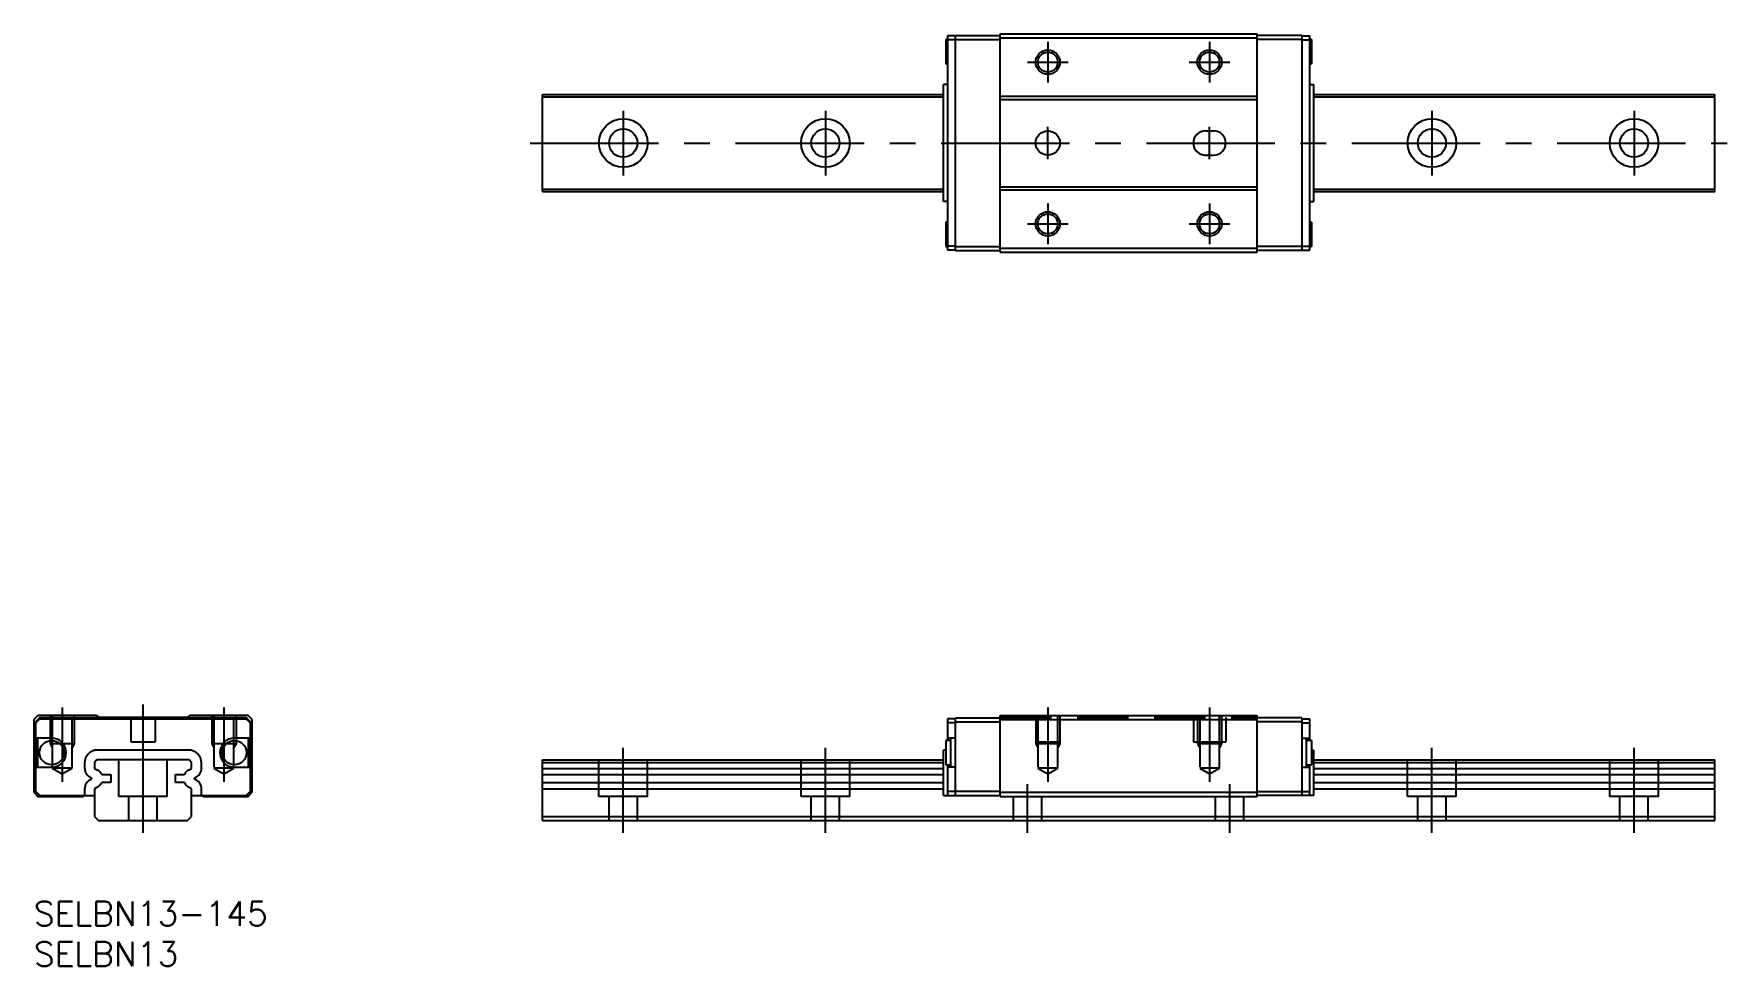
# Model space of a CAD drawing. Extents: x 0 to 209, y -8 to 107.
import ezdxf

# ---------------------------------------------------------------- set-up
doc = ezdxf.new("R2010")
doc.units = 0
doc.header["$LTSCALE"] = 0.5
doc.linetypes.add('CENTER', pattern=[50.8, 31.75, -6.35, 6.35, -6.35])
doc.linetypes.add('DASHED', pattern=[19.05, 12.7, -6.35])
for name, color, linetype in [('MSM_CENTER', 1, 'CENTER'), ('MSM_CONTINUOUS', 7, 'CONTINUOUS'), ('MSM_DASHED', 4, 'DASHED'), ('MSM_NARROW', 5, 'CONTINUOUS'), ('MSM_PART_NUMBER', 7, 'CONTINUOUS')]:
    doc.layers.add(name, color=color, linetype=linetype)
doc.styles.get("Standard").update_dxf_attribs({"font": 'txt.shx', "height": 3, "bigfont": 'bigfont.shx'})

# ---------------------------------------------------------------- blocks, each defined once
blk = doc.blocks.new('*U2')
at = {"layer": 'MSM_PART_NUMBER'}
blk.add_text('SELBN13-145', height=3, dxfattribs=at).set_placement((0, -3))
blk = doc.blocks.new('*U3')
at = {"layer": 'MSM_PART_NUMBER'}
blk.add_text('SELBN13', height=3, dxfattribs=at).set_placement((0, -8))

msp = doc.modelspace()

# ---------------------------------------------------------------- linework, layer by layer
at = {"layer": 'MSM_CENTER'}
for p, q in [((125.38, 106.3), (125.38, 101.3)), ((145.38, 106.3), (145.38, 101.3)), ((122.88, 103.8), (127.88, 103.8)), ((142.88, 103.8), (147.88, 103.8)), ((72.88, 97.8), (72.88, 89.8)), ((97.88, 97.8), (97.88, 89.8)), ((172.88, 97.8), (172.88, 89.8)), ((197.88, 97.8), (197.88, 89.8)), ((125.38, 91.8), (125.38, 95.8)), ((145.38, 91.8), (145.38, 95.8)), ((61.38, 93.8), (209.38, 93.8)), ((125.38, 86.3), (125.38, 81.3)), ((145.38, 86.3), (145.38, 81.3)), ((122.88, 83.8), (127.88, 83.8)), ((142.88, 83.8), (147.88, 83.8)), ((3.5, 24), (3.5, 14.79)), ((13.5, 8.5), (13.5, 24.5)), ((23.5, 24), (23.5, 14.79)), ((125.38, 24), (125.38, 14.79)), ((145.38, 24), (145.38, 14.79)), ((72.88, 8.5), (72.88, 19)), ((97.88, 8.5), (97.88, 19)), ((172.88, 8.5), (172.88, 19)), ((197.88, 8.5), (197.88, 19)), ((122.88, 8.5), (122.88, 14.5)), ((147.88, 8.5), (147.88, 14.5))]:
    msp.add_line(p, q, dxfattribs=at)
at = {"layer": 'MSM_CONTINUOUS'}
for p, q in [((112.98, 107.05), (112.98, 80.55)), ((113.98, 107.05), (112.98, 107.05)), ((113.98, 80.5), (113.98, 107.1)), ((113.98, 107.1), (119.48, 107.1)), ((119.48, 107.3), (151.28, 107.3)), ((119.48, 80.3), (119.48, 107.3)), ((119.48, 106.8), (151.28, 106.8)), ((151.28, 80.3), (151.28, 107.3)), ((156.78, 107.1), (151.28, 107.1)), ((156.78, 107.1), (156.78, 80.5)), ((156.78, 107.05), (157.78, 107.05)), ((157.78, 80.55), (157.78, 107.05)), ((112.78, 106.6), (112.78, 103.6)), ((112.98, 106.6), (112.78, 106.6)), ((113.98, 106.55), (112.98, 106.55)), ((113.98, 106.6), (119.48, 106.6)), ((156.78, 106.6), (151.28, 106.6)), ((156.78, 106.55), (157.78, 106.55)), ((157.98, 106.6), (157.78, 106.6)), ((157.98, 106.6), (157.98, 103.6)), ((112.78, 103.6), (112.98, 103.6)), ((157.78, 103.6), (157.98, 103.6)), ((112.48, 86.57), (112.48, 101.03)), ((112.98, 101.03), (112.48, 101.03)), ((157.78, 101.03), (158.28, 101.03)), ((158.28, 86.57), (158.28, 101.03)), ((62.88, 87.8), (62.88, 99.8)), ((62.88, 99.8), (112.48, 99.8)), ((62.88, 99.5), (112.48, 99.5)), ((119.48, 99.6), (151.28, 99.6)), ((119.48, 99.2), (151.28, 99.2)), ((158.28, 99.8), (207.88, 99.8)), ((158.28, 99.5), (207.88, 99.5)), ((207.88, 87.8), (207.88, 99.8)), ((144.88, 95.3), (145.88, 95.3)), ((144.88, 92.3), (145.88, 92.3)), ((62.88, 88.1), (112.48, 88.1)), ((119.48, 88.4), (151.28, 88.4)), ((119.48, 88), (151.28, 88)), ((158.28, 88.1), (207.88, 88.1)), ((62.88, 87.8), (112.48, 87.8)), ((112.98, 86.57), (112.48, 86.57)), ((157.78, 86.57), (158.28, 86.57)), ((158.28, 87.8), (207.88, 87.8)), ((112.78, 84), (112.78, 81)), ((112.98, 84), (112.78, 84)), ((157.98, 84), (157.78, 84)), ((157.98, 84), (157.98, 81)), ((112.78, 81), (112.98, 81)), ((113.98, 81.05), (112.98, 81.05)), ((113.98, 80.55), (112.98, 80.55)), ((113.98, 81), (119.48, 81)), ((113.98, 80.5), (119.48, 80.5)), ((119.48, 80.8), (151.28, 80.8)), ((119.48, 80.3), (151.28, 80.3)), ((156.78, 81), (151.28, 81)), ((156.78, 80.5), (151.28, 80.5)), ((156.78, 81.05), (157.78, 81.05)), ((156.78, 80.55), (157.78, 80.55)), ((157.78, 81), (157.98, 81)), ((0.5, 23), (0, 22.5)), ((0, 22.5), (0, 13.5)), ((0.7, 22.7), (0.2, 22.2)), ((0.2, 22.2), (0.2, 13.6)), ((0.25, 22.1), (0.75, 22.6)), ((0.25, 20.2), (0.25, 22.1)), ((7.7, 23), (0.5, 23)), ((26.3, 22.7), (0.7, 22.7)), ((0.75, 22.6), (26.25, 22.6)), ((8.1, 22.75), (7.7, 23)), ((18.9, 22.75), (8.1, 22.75)), ((19.3, 23), (18.9, 22.75)), ((26.5, 23), (19.3, 23)), ((26.25, 22.6), (26.75, 22.1)), ((26.8, 22.2), (26.3, 22.7)), ((27, 22.5), (26.5, 23)), ((26.75, 22.1), (26.75, 20.2)), ((26.8, 13.6), (26.8, 22.2)), ((27, 13.5), (27, 22.5)), ((112.98, 22.6), (112.98, 19.9)), ((113.98, 22.6), (112.98, 22.6)), ((113.98, 22.1), (112.98, 22.1)), ((113.98, 13.1), (113.98, 22.7)), ((113.98, 22.7), (119.48, 22.7)), ((113.98, 22.2), (119.48, 22.2)), ((119.48, 13), (119.48, 23)), ((119.48, 23), (151.28, 23)), ((119.48, 22.5), (151.28, 22.5)), ((151.28, 13), (151.28, 23)), ((156.78, 22.7), (151.28, 22.7)), ((156.78, 22.2), (151.28, 22.2)), ((156.78, 22.7), (156.78, 13.1)), ((156.78, 22.6), (157.78, 22.6)), ((156.78, 22.1), (157.78, 22.1)), ((157.78, 19.9), (157.78, 22.6)), ((2.2, 20.2), (0.25, 20.2)), ((0.45, 20.2), (0.45, 16.6)), ((26.75, 20.2), (24.8, 20.2)), ((26.55, 16.6), (26.55, 20.2)), ((113.38, 19.9), (112.78, 19.9)), ((112.78, 19.9), (112.78, 16.9)), ((113.98, 20.2), (112.98, 20.2)), ((113.38, 16.6), (113.38, 20.2)), ((156.78, 20.2), (157.78, 20.2)), ((157.38, 16.6), (157.38, 20.2)), ((157.98, 19.9), (157.38, 19.9)), ((157.98, 19.9), (157.98, 16.9)), ((6.27, 17.13), (6.27, 16.51)), ((7.8, 17.5), (7.5, 17.2)), ((7.5, 17.2), (7.5, 16.46)), ((19.2, 17.5), (7.8, 17.5)), ((19.13, 18.73), (7.87, 18.73)), ((19.5, 17.2), (19.2, 17.5)), ((19.5, 16.46), (19.5, 17.2)), ((20.73, 16.51), (20.73, 17.13)), ((62.88, 17.5), (112.48, 17.5)), ((62.88, 10), (62.88, 17.5)), ((62.88, 17.2), (112.48, 17.2)), ((112.48, 13.1), (112.48, 18.73)), ((112.78, 18.73), (112.48, 18.73)), ((112.78, 16.9), (113.38, 16.9)), ((112.98, 16.9), (112.98, 13.1)), ((157.38, 16.9), (157.98, 16.9)), ((157.78, 13.1), (157.78, 16.9)), ((157.98, 18.73), (158.28, 18.73)), ((158.28, 13.1), (158.28, 18.73)), ((158.28, 17.5), (207.88, 17.5)), ((158.28, 17.2), (207.88, 17.2)), ((207.88, 10), (207.88, 17.5)), ((0.25, 16.6), (2.2, 16.6)), ((0.25, 13.6), (0.25, 16.6)), ((7.5, 16.46), (7.87, 16.25)), ((8.39, 15.7), (9.5, 15.7)), ((9.5, 14.7), (8.39, 14.7)), ((9.5, 15.7), (9.5, 14.7)), ((17.5, 14.7), (17.5, 15.7)), ((17.5, 15.7), (18.61, 15.7)), ((18.61, 14.7), (17.5, 14.7)), ((19.13, 16.25), (19.5, 16.46)), ((24.8, 16.6), (26.75, 16.6)), ((26.75, 16.6), (26.75, 13.6)), ((62.88, 16.46), (112.48, 16.46)), ((62.88, 15.7), (112.48, 15.7)), ((62.88, 14.7), (112.48, 14.7)), ((113.98, 16.6), (112.98, 16.6)), ((156.78, 16.6), (157.78, 16.6)), ((158.28, 16.46), (207.88, 16.46)), ((158.28, 15.7), (207.88, 15.7)), ((158.28, 14.7), (207.88, 14.7)), ((0, 13.5), (0.5, 13)), ((0.2, 13.6), (0.7, 13.1)), ((0.75, 13.1), (0.25, 13.6)), ((0.5, 13), (6, 13)), ((0.7, 13.1), (7.5, 13.1)), ((6, 13), (6.22, 13.1)), ((6.27, 13.89), (6.27, 13.1)), ((7.87, 14.15), (7.5, 13.94)), ((7.5, 13.94), (7.5, 10.5)), ((19.5, 13.94), (19.13, 14.15)), ((19.5, 10.5), (19.5, 13.94)), ((19.5, 13.1), (26.3, 13.1)), ((20.73, 13.1), (20.73, 13.89)), ((20.78, 13.1), (21, 13)), ((21, 13), (26.5, 13)), ((26.75, 13.6), (26.25, 13.1)), ((26.3, 13.1), (26.8, 13.6)), ((26.5, 13), (27, 13.5)), ((62.88, 13.94), (112.48, 13.94)), ((112.48, 13.1), (119.43, 13.1)), ((119.48, 13.6), (112.98, 13.6)), ((119.43, 13.1), (119.43, 13.15)), ((119.43, 13.15), (119.48, 13.15)), ((119.48, 13.5), (151.28, 13.5)), ((119.48, 13), (151.28, 13)), ((151.28, 13.6), (157.78, 13.6)), ((151.33, 13.15), (151.28, 13.15)), ((151.33, 13.15), (151.33, 13.1)), ((158.28, 13.1), (151.33, 13.1)), ((158.28, 13.94), (207.88, 13.94)), ((7.5, 10.5), (8, 10)), ((19, 10), (19.5, 10.5)), ((62.88, 10.5), (207.88, 10.5)), ((8, 10), (19, 10)), ((62.88, 10), (207.88, 10))]:
    msp.add_line(p, q, dxfattribs=at)
for centre, radius in [((125.38, 103.8), 1.23), ((145.38, 103.8), 1.23), ((72.88, 93.8), 3), ((97.88, 93.8), 3), ((172.88, 93.8), 3), ((197.88, 93.8), 3), ((72.88, 93.8), 1.75), ((97.88, 93.8), 1.75), ((125.38, 93.8), 1.5), ((172.88, 93.8), 1.75), ((197.88, 93.8), 1.75), ((125.38, 83.8), 1.23), ((145.38, 83.8), 1.23), ((2.2, 18.4), 1.5), ((24.8, 18.4), 1.5)]:
    msp.add_circle(centre, radius, dxfattribs=at)
for centre, radius, start, end in [((144.88, 93.8), 1.5, 90, 270), ((145.88, 93.8), 1.5, 270, 90), ((2.2, 18.4), 1.8, 270, 90), ((24.8, 18.4), 1.8, 90, 270), ((7.87, 17.13), 1.6, 90, 180), ((19.13, 17.13), 1.6, 0, 90), ((7.57, 16.51), 1.3, 180, 248.8053), ((7.57, 13.89), 1.3, 111.1947, 180), ((7.06, 15.2), 0.1, 291.1947, 68.8053), ((7.21, 15.11), 1.32, 26.598, 60.0008), ((7.21, 15.29), 1.32, 299.9992, 333.402), ((19.79, 15.11), 1.32, 119.9992, 153.402), ((19.79, 15.29), 1.32, 206.598, 240.0008), ((19.94, 15.2), 0.1, 111.1947, 248.8053), ((19.43, 16.51), 1.3, 291.1947, 0), ((19.43, 13.89), 1.3, 0, 68.8053)]:
    msp.add_arc(centre, radius, start, end, dxfattribs=at)
at = {"layer": 'MSM_DASHED'}
for p, q in [((2, 23), (2, 19.5)), ((2.27, 23), (2.27, 16.5)), ((4.73, 16.5), (4.73, 23)), ((5, 23), (5, 19.5)), ((12, 22.75), (12, 19.75)), ((15, 22.75), (15, 19.75)), ((22, 23), (22, 19.5)), ((22.27, 23), (22.27, 16.5)), ((24.73, 16.5), (24.73, 23)), ((25, 23), (25, 19.5)), ((119.48, 22.75), (151.28, 22.75)), ((123.88, 23), (123.88, 19.5)), ((124.16, 23), (124.16, 16.5)), ((126.61, 16.5), (126.61, 23)), ((126.88, 23), (126.88, 19.5)), ((143.38, 22.75), (143.38, 19.75)), ((143.88, 23), (143.88, 19.5)), ((144.16, 23), (144.16, 16.5)), ((146.61, 16.5), (146.61, 23)), ((146.88, 23), (146.88, 19.5)), ((147.38, 22.75), (147.38, 19.75)), ((5, 19.5), (2, 19.5)), ((2, 19.5), (2.27, 19.03)), ((5, 19.5), (4.73, 19.03)), ((12, 19.75), (15, 19.75)), ((25, 19.5), (22, 19.5)), ((22, 19.5), (22.27, 19.03)), ((25, 19.5), (24.73, 19.03)), ((123.88, 19.75), (126.88, 19.75)), ((126.88, 19.5), (123.88, 19.5)), ((123.88, 19.5), (124.16, 19.03)), ((126.88, 19.5), (126.61, 19.03)), ((143.38, 19.75), (147.38, 19.75)), ((146.88, 19.5), (143.88, 19.5)), ((143.88, 19.5), (144.16, 19.03)), ((146.88, 19.5), (146.61, 19.03)), ((10.5, 13), (10.5, 17.5)), ((16.5, 13), (16.5, 17.5)), ((69.88, 13), (69.88, 17.5)), ((75.88, 13), (75.88, 17.5)), ((94.88, 13), (94.88, 17.5)), ((100.88, 13), (100.88, 17.5)), ((169.88, 13), (169.88, 17.5)), ((175.88, 13), (175.88, 17.5)), ((194.88, 13), (194.88, 17.5)), ((200.88, 13), (200.88, 17.5)), ((2.27, 16.5), (3.5, 15.79)), ((4.73, 16.5), (2.27, 16.5)), ((3.5, 15.79), (4.73, 16.5)), ((22.27, 16.5), (23.5, 15.79)), ((24.73, 16.5), (22.27, 16.5)), ((23.5, 15.79), (24.73, 16.5)), ((124.16, 16.5), (125.38, 15.79)), ((126.61, 16.5), (124.16, 16.5)), ((125.38, 15.79), (126.61, 16.5)), ((144.16, 16.5), (145.38, 15.79)), ((146.61, 16.5), (144.16, 16.5)), ((145.38, 15.79), (146.61, 16.5)), ((16.5, 13), (10.5, 13)), ((11.75, 10), (11.75, 13)), ((15.25, 10), (15.25, 13)), ((75.88, 13), (69.88, 13)), ((71.13, 10), (71.13, 13)), ((74.63, 10), (74.63, 13)), ((100.88, 13), (94.88, 13)), ((96.13, 10), (96.13, 13)), ((99.63, 10), (99.63, 13)), ((121.13, 10), (121.13, 13)), ((124.63, 10), (124.63, 13)), ((146.13, 10), (146.13, 13)), ((149.63, 10), (149.63, 13)), ((175.88, 13), (169.88, 13)), ((171.13, 10), (171.13, 13)), ((174.63, 10), (174.63, 13)), ((200.88, 13), (194.88, 13)), ((196.13, 10), (196.13, 13)), ((199.63, 10), (199.63, 13))]:
    msp.add_line(p, q, dxfattribs=at)
at = {"layer": 'MSM_NARROW'}
for centre in [(125.38, 103.8), (145.38, 103.8), (125.38, 83.8), (145.38, 83.8)]:
    msp.add_circle(centre, 1.5, dxfattribs=at)

# ---------------------------------------------------------------- block references
at = {"layer": 'MSM_CONTINUOUS'}
for name in ['*U2', '*U3']:
    msp.add_blockref(name, (0, 0), dxfattribs=at)

doc.saveas('drawing.dxf')
